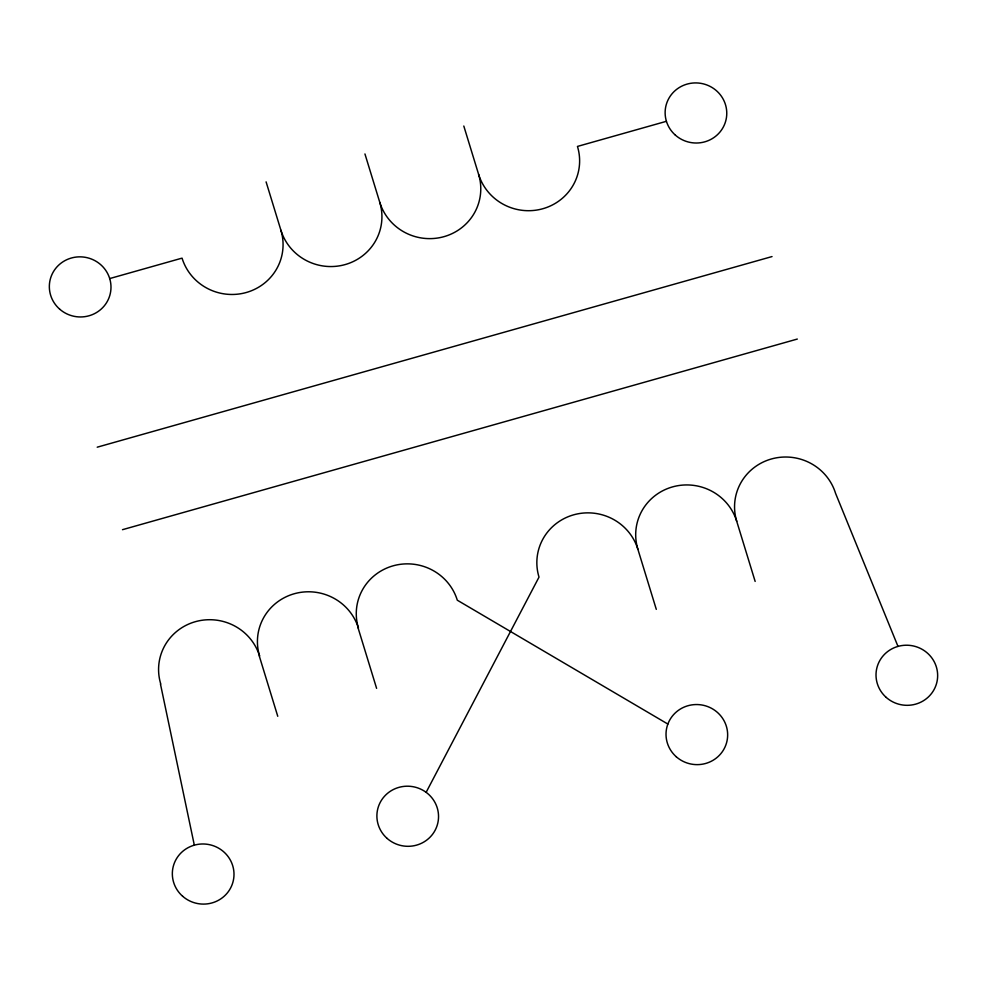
<?xml version="1.0" encoding="UTF-8"?>
<svg xmlns="http://www.w3.org/2000/svg" width="987" height="987" viewBox="0 0 987 987"><rect width="100%" height="100%" fill="white"/><g stroke="black" fill="none" stroke-linecap="round" stroke-linejoin="round"><path stroke-width="1.48" d="M426.137 792.339L539.013 577.124A51.645 50.263 10.7 0 1 573.632 514.832A51.645 50.263 10.7 0 1 637.861 549.204L656.293 609.349M109.693 278.568L181.226 258.36M666.422 121.302L577.457 146.434A51.645 50.263 10.7 0 1 542.85 208.726A51.645 50.263 10.7 0 1 478.609 174.354L463.804 126.028M97.207 447.197L772.031 256.571M122.487 529.686L797.311 339.059M667.866 724.063L457.302 600.207A51.645 50.263 10.7 0 0 393.06 565.835A51.645 50.263 10.7 0 0 358.441 628.127A51.645 50.263 10.7 0 0 294.212 593.755A51.645 50.263 10.7 0 0 259.593 656.047A51.645 50.263 10.7 0 0 195.352 621.687A51.645 50.263 10.7 0 0 160.745 683.979M897.985 646.399L835.57 493.352A51.645 50.263 10.7 0 0 771.341 458.992A51.645 50.263 10.7 0 0 736.721 521.284L755.154 581.429M364.943 153.947L379.761 202.286A51.645 50.263 10.7 0 0 443.99 236.658A51.645 50.263 10.7 0 0 478.609 174.354M266.095 181.867L280.9 230.205A51.645 50.263 10.7 0 0 345.142 264.578A51.645 50.263 10.7 0 0 379.761 202.286M358.17 628.213L376.602 688.358M259.322 656.133L277.754 716.278M160.462 684.053L194.328 845.168M280.9 230.205A51.645 50.263 10.7 0 1 246.294 292.497A51.645 50.263 10.7 0 1 182.052 258.125M637.861 549.204A51.645 50.263 10.7 0 1 672.48 486.912A51.645 50.263 10.7 0 1 736.721 521.284M387.114 838.407A30.844 30.017 10.7 0 0 437.87 822.776A30.844 30.017 10.7 0 0 398.168 787.589A30.844 30.017 10.7 0 0 387.114 838.407M676.231 756.733A30.844 30.017 10.7 0 0 726.987 741.101A30.844 30.017 10.7 0 0 687.297 705.927A30.844 30.017 10.7 0 0 676.231 756.733M182.558 896.184A30.844 30.017 10.7 0 0 233.327 880.552A30.844 30.017 10.7 0 0 193.625 845.365A30.844 30.017 10.7 0 0 182.558 896.184M886.227 697.414A30.844 30.017 10.7 0 0 936.984 681.783A30.844 30.017 10.7 0 0 897.282 646.608A30.844 30.017 10.7 0 0 886.227 697.414M675.342 135.108A30.844 30.017 10.7 0 0 726.099 119.489A30.844 30.017 10.7 0 0 686.409 84.302A30.844 30.017 10.7 0 0 675.342 135.108M59.565 309.054A30.844 30.017 10.7 0 0 110.322 293.423A30.844 30.017 10.7 0 0 70.62 258.236A30.844 30.017 10.7 0 0 59.565 309.054"/></g></svg>
